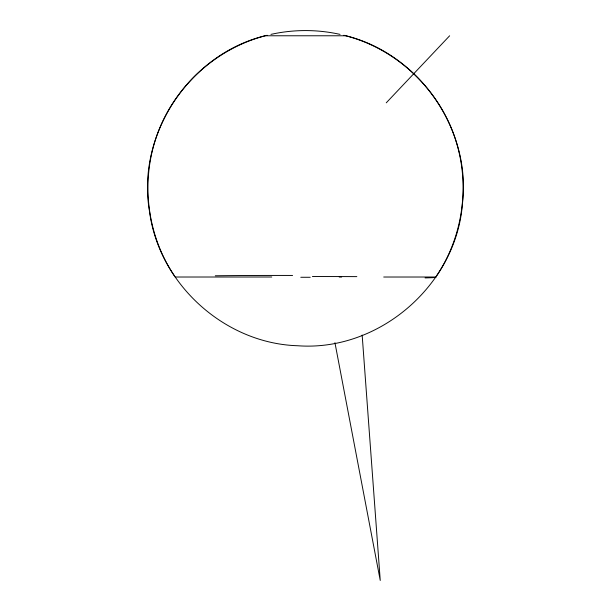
<?xml version="1.0" encoding="UTF-8"?>
<svg xmlns="http://www.w3.org/2000/svg" width="611" height="611" viewBox="0 0 611 611"><rect width="100%" height="100%" fill="white"/><g stroke="black" fill="none" stroke-linecap="round" stroke-linejoin="round"><path stroke-width="0.92" d="M267.183 35.278C190.594 52.798 136.077 133.71 149.512 211.383C158.929 283.916 224.619 343.535 297.763 345.75C379.095 351.776 456.325 284.902 462.435 203.7C471.532 128.234 417.71 52.294 343.817 35.278M436.621 275.859C462.565 237.213 469.996 186.989 456.402 142.47C441.05 90.963 397.784 49.239 345.757 35.774L265.243 35.774C218.318 48.032 178.259 83.043 159.807 127.898C139.797 175.678 145.433 232.898 174.379 275.859M386.251 102.824L449.635 35.789M270.948 34.384C293.616 29.313 317.384 29.313 340.052 34.384M271.765 277.004L175.166 277.02M383.716 277.02L435.834 277.02M339.227 277.004L341.648 277.012M334.935 342.695L380.248 580.45L362.163 335.042M310.22 277.272A139.232 2.711 0 0 1 300.78 277.272M312.412 276.539A128.043 1.191 0 0 1 356.839 276.623M435.926 277.279A130.387 1.703 0.3 0 1 425.065 277.906M215.293 275.782A128.043 2.245 0.2 0 1 292.585 275.446"/></g></svg>
